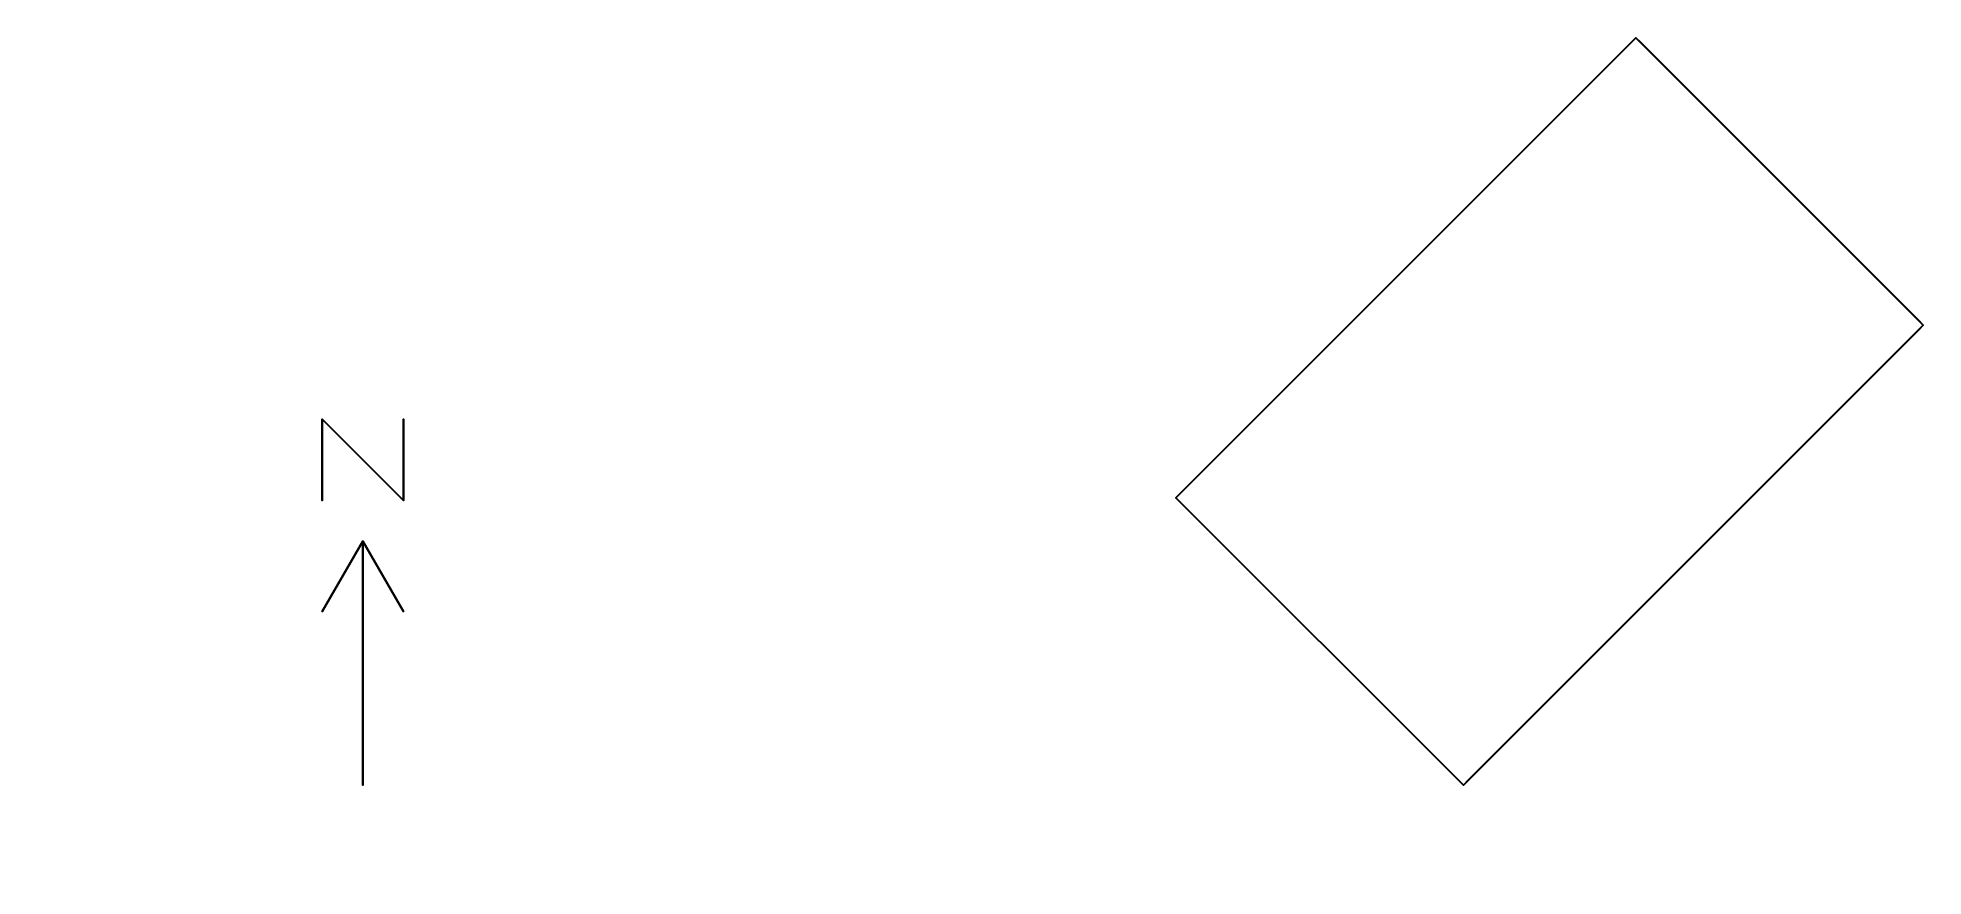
# Model space of a CAD drawing. Header units: metres. Extents: x -23.2 to 0, y -6.8 to 3.5.
import ezdxf

# ---------------------------------------------------------------- set-up
doc = ezdxf.new("R2010")
doc.units = ezdxf.units.M

msp = doc.modelspace()

# ---------------------------------------------------------------- linework, layer by layer
at = {"layer": '1', "color": 3}
for points in [[(-19.69239, -1.15685, 0.1), (-19.69239, -1.15685), (-19.69239, -2.15685), (-19.69239, -2.15685, 0.1)], [(-19.69239, -1.15685, 0.1), (-19.69239, -1.15685), (-18.69239, -2.15685), (-18.69239, -2.15685, 0.1)], [(-18.69239, -1.15685, 0.1), (-18.69239, -1.15685), (-18.69239, -2.15685), (-18.69239, -2.15685, 0.1)], [(-19.19239, -2.65685, 0.1), (-19.19239, -2.65685), (-19.69239, -3.52288), (-19.69239, -3.52288, 0.1)], [(-19.19239, -2.65685, 0.1), (-19.19239, -2.65685), (-19.19239, -5.65685), (-19.19239, -5.65685, 0.1)], [(-19.19239, -2.65685, 0.1), (-19.19239, -2.65685), (-18.69239, -3.52288), (-18.69239, -3.52288, 0.1)]]:
    msp.add_3dface(points, dxfattribs=at)
at = {"layer": 'ZN1', "color": 43}
for points in [[(-3.53553, 3.53553, 16.2), (-3.53553, 3.53553, 13.5), (-9.19239, -2.12132, 13.5), (-9.19239, -2.12132, 16.2)], [(0, 0, 16.2), (0, 0, 13.5), (-3.53553, 3.53553, 13.5), (-3.53553, 3.53553, 16.2)], [(-5.65685, -5.65685, 16.2), (-5.65685, -5.65685, 13.5), (0, 0, 13.5), (0, 0, 16.2)], [(-9.19239, -2.12132, 16.2), (-9.19239, -2.12132, 13.5), (-5.65685, -5.65685, 13.5), (-5.65685, -5.65685, 16.2)]]:
    msp.add_3dface(points, dxfattribs=at)
at = {"layer": 'ZN1', "color": 8}
msp.add_3dface([(-9.19239, -2.12132, 13.5), (-3.53553, 3.53553, 13.5), (0, 0, 13.5), (-5.65685, -5.65685, 13.5)], dxfattribs=at)
at = {"layer": 'ZN1', "color": 15}
msp.add_3dface([(-5.65685, -5.65685, 16.2), (0, 0, 16.2), (-3.53553, 3.53553, 16.2), (-9.19239, -2.12132, 16.2)], dxfattribs=at)
at = {"layer": 'ZN1', "color": 143}
for points in [[(-0.03536, 0.03536, 16.15), (-0.03536, 0.03536, 15.32347), (-3.50018, 3.50018, 15.32347), (-3.50018, 3.50018, 16.15)], [(-5.6215, -5.6215, 16.15), (-5.6215, -5.6215, 15.32975), (-0.03536, -0.03536, 15.32975), (-0.03536, -0.03536, 16.15)]]:
    msp.add_3dface(points, dxfattribs=at)

doc.saveas('drawing.dxf')
